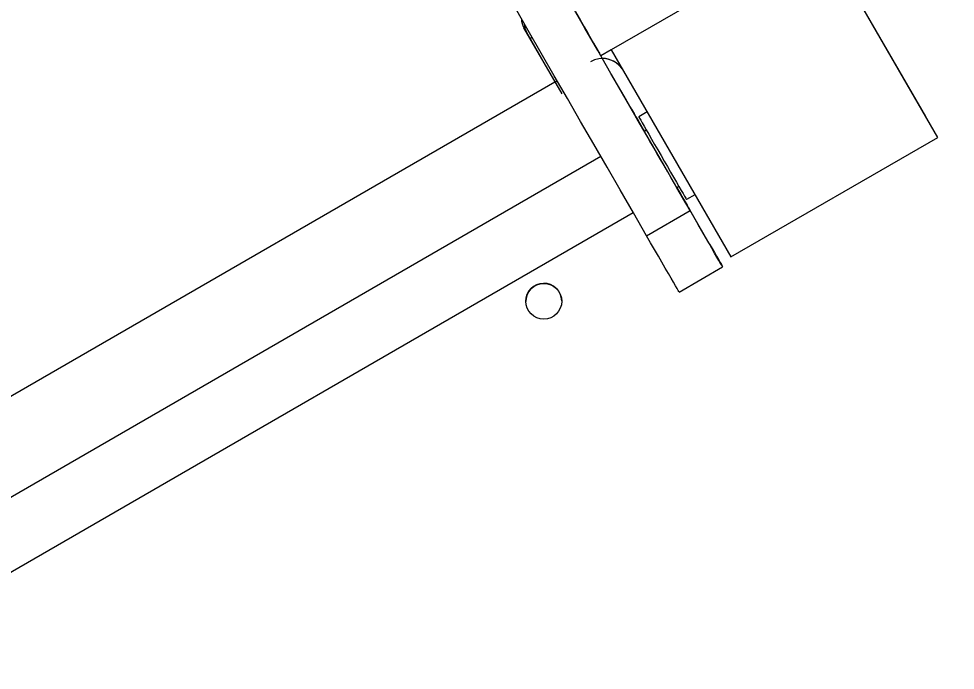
# Model space of a CAD drawing. Header units: millimetres. Extents: x -8083 to 6576, y -6691 to 5601.
# Drawn here: x -2753.5 to -2361.8, y 430.7 to 703.1 of the extents above; entities that cross this region are included whole.
import ezdxf

# ---------------------------------------------------------------- set-up
doc = ezdxf.new("R2010")
doc.units = ezdxf.units.MM
for name, color, linetype in [('DIKOM_ОБЪЕКТ', 7, 'Continuous'), ('DIKOM_РАЗМЕР_ЗОНА', 7, 'Continuous'), ('DIKOM_РАЗМЕР_ОБЪЕКТА', 7, 'Continuous')]:
    doc.layers.add(name, color=color, linetype=linetype)
doc.styles.add('style1', font='arial.ttf', dxfattribs={"width": 0.8})
doc.dimstyles.new('1-50', dxfattribs={"dimtxt": 300, "dimasz": 200, "dimexe": 100, "dimexo": 0, "dimgap": 100, "dimtad": 1, "dimtxsty": 'style1', "dimcen": 200, "dimclrd": 7, "dimclre": 7, "dimclrt": 7, "dimadec": 1, "dimazin": 2, "dimtfac": 1, "dimtmove": 0, "dimatfit": 2, "dimfxl": 0, "dimlwd": 25, "dimlwe": 18, "dimarcsym": 0})

# ---------------------------------------------------------------- blocks, each defined once
blk = doc.blocks.new('*D9')
at = {"layer": 'Defpoints', "color": 0, "transparency": 16777216}
for p in [(-396.43, 3600.54), (-7041.64, -3045.53), (-3854.35, -3045.53)]:
    blk.add_point(p, dxfattribs=at)
at = {"layer": 'DIKOM_РАЗМЕР_ОБЪЕКТА', "color": 7, "lineweight": 18, "transparency": 16777216}
for p, q in [((-396.43, 3600.54), (-7141.64, 3600.54)), ((-3854.35, -3045.53), (-7141.64, -3045.53))]:
    blk.add_line(p, q, dxfattribs=at)
at = {"layer": 'DIKOM_РАЗМЕР_ОБЪЕКТА', "color": 7, "lineweight": 25, "transparency": 16777216}
blk.add_line((-7041.64, 3400.54), (-7041.64, -2845.53), dxfattribs=at)
at = {"layer": 'DIKOM_РАЗМЕР_ОБЪЕКТА', "color": 7, "transparency": 16777216}
for points in [[(-7074.97, 3400.54), (-7008.3, 3400.54), (-7041.64, 3600.54)], [(-7074.97, -2845.53), (-7008.3, -2845.53), (-7041.64, -3045.53)]]:
    blk.add_solid(points, dxfattribs=at)
at = {"layer": 'DIKOM_РАЗМЕР_ОБЪЕКТА', "color": 7, "transparency": 16777216, "insert": (-7294.81, 463.59), "char_height": 300, "attachment_point": 5, "rotation": 90, "style": 'style1'}
blk.add_mtext('6650', dxfattribs=at)
blk = doc.blocks.new('*D12')
at = {"layer": 'Defpoints', "color": 0, "transparency": 16777216}
for p in [(-682.93, 5600.54), (-7632.54, -5169.06), (-3908.34, -5169.06)]:
    blk.add_point(p, dxfattribs=at)
at = {"layer": 'DIKOM_РАЗМЕР_ЗОНА', "color": 7, "lineweight": 18, "transparency": 16777216}
for p, q in [((-682.93, 5600.54), (-7732.54, 5600.54)), ((-3908.34, -5169.06), (-7732.54, -5169.06))]:
    blk.add_line(p, q, dxfattribs=at)
at = {"layer": 'DIKOM_РАЗМЕР_ЗОНА', "color": 7, "lineweight": 25, "transparency": 16777216}
blk.add_line((-7632.54, 5400.54), (-7632.54, -4969.06), dxfattribs=at)
at = {"layer": 'DIKOM_РАЗМЕР_ЗОНА', "color": 7, "transparency": 16777216}
for points in [[(-7665.87, 5400.54), (-7599.2, 5400.54), (-7632.54, 5600.54)], [(-7665.87, -4969.06), (-7599.2, -4969.06), (-7632.54, -5169.06)]]:
    blk.add_solid(points, dxfattribs=at)
at = {"layer": 'DIKOM_РАЗМЕР_ЗОНА', "color": 7, "transparency": 16777216, "insert": (-7885.71, 474.85), "char_height": 300, "attachment_point": 5, "rotation": 90, "style": 'style1'}
blk.add_mtext('10800', dxfattribs=at)

msp = doc.modelspace()

# ---------------------------------------------------------------- linework, layer by layer
at = {"layer": 'DIKOM_ОБЪЕКТ', "color": 7, "linetype": 'Continuous', "lineweight": 15}
for p, q in [((-2419.146, 740.064), (-2505.748, 690.064)), ((-2369.146, 653.462), (-2419.146, 740.064)), ((-2374.147, 662.18), (-2414.147, 731.462)), ((-2526.283, 671.688), (-2542.223, 699.295)), ((-2541.046, 697.259), (-2542.223, 699.295)), ((-2529.133, 676.624), (-2541.046, 697.259)), ((-2538.789, 695.294), (-2539.631, 694.808)), ((-2539.63, 694.806), (-2538.788, 695.292)), ((-2505.75, 690.127), (-2510.082, 687.626)), ((-2505.75, 690.123), (-2510.08, 687.623)), ((-2505.75, 690.127), (-2505.748, 690.064)), ((-2505.75, 690.127), (-2505.75, 690.123)), ((-2505.748, 690.064), (-2455.749, 603.462)), ((-2510.584, 688.495), (-2510.584, 688.497)), ((-2510.583, 688.494), (-2510.582, 688.494)), ((-2491.808, 655.974), (-2505.58, 679.829)), ((-2528.29, 677.108), (-2840.484, 496.863)), ((-2528.292, 677.112), (-2529.133, 676.627)), ((-2528.291, 677.109), (-2529.133, 676.624)), ((-2529.133, 676.624), (-2529.133, 676.627)), ((-2529.133, 676.624), (-2529.133, 676.627)), ((-2497.579, 665.924), (-2497.579, 665.918)), ((-2490.753, 664.091), (-2494.213, 662.094)), ((-2490.75, 664.087), (-2494.213, 662.088)), ((-2494.213, 662.094), (-2494.213, 662.088)), ((-2490.965, 656.461), (-2491.831, 655.961)), ((-2455.749, 603.462), (-2369.146, 653.462)), ((-2510.019, 645.46), (-2822.218, 465.212)), ((-2478.331, 632.578), (-2477.464, 633.078)), ((-2464.579, 608.813), (-2478.308, 632.591)), ((-2470.75, 629.446), (-2474.213, 627.447)), ((-2490.91, 612.364), (-2472.724, 622.864)), ((-2808.718, 441.829), (-2496.518, 622.078)), ((-2472.579, 622.623), (-2472.581, 622.621)), ((-2472.579, 622.617), (-2472.579, 622.623)), ((-2459.125, 599.312), (-2459.126, 599.367)), ((-2477.311, 588.812), (-2459.125, 599.312)), ((-2541.432, 584.784), (-2541.432, 584.784))]:
    msp.add_line(p, q, dxfattribs=at)
at = {"layer": 'DIKOM_ОБЪЕКТ', "color": 7, "linetype": 'Continuous', "lineweight": 15, "flags": 128}
for points in [[(-2490.91, 612.364), (-2496.421, 621.91), (-2501.943, 631.474), (-2507.471, 641.047), (-2512.997, 650.62), (-2518.518, 660.182), (-2524.026, 669.722), (-2529.517, 679.233), (-2534.984, 688.703), (-2540.423, 698.122), (-2545.826, 707.482)], [(-2472.724, 622.864), (-2478.235, 632.41), (-2483.757, 641.974), (-2489.284, 651.547), (-2494.811, 661.12), (-2500.331, 670.682), (-2505.84, 680.222), (-2511.33, 689.733), (-2516.798, 699.203), (-2522.236, 708.622)], [(-2520.647, 705.932), (-2518.756, 702.656), (-2517.049, 699.7), (-2515.533, 697.073), (-2514.212, 694.785), (-2513.091, 692.842), (-2512.173, 691.251), (-2511.461, 690.018), (-2510.958, 689.146), (-2510.665, 688.638), (-2510.584, 688.497)], [(-2529.134, 676.626), (-2529, 676.704), (-2528.303, 677.106)], [(-2497.579, 665.924), (-2497.488, 665.766), (-2497.215, 665.295), (-2496.767, 664.518), (-2496.147, 663.445), (-2495.366, 662.093), (-2494.435, 660.48), (-2493.368, 658.632), (-2492.18, 656.574), (-2491.827, 655.963)], [(-2472.579, 622.617), (-2472.67, 622.775), (-2472.942, 623.246), (-2473.391, 624.023), (-2474.011, 625.096), (-2474.791, 626.448), (-2475.722, 628.061), (-2476.79, 629.909), (-2477.978, 631.967), (-2479.27, 634.205), (-2480.646, 636.588), (-2482.087, 639.084), (-2483.572, 641.656), (-2485.078, 644.266), (-2486.585, 646.876), (-2488.07, 649.447), (-2489.511, 651.943), (-2490.888, 654.328), (-2492.18, 656.565), (-2493.368, 658.623), (-2494.435, 660.472), (-2495.366, 662.085), (-2496.147, 663.438), (-2496.766, 664.511), (-2497.215, 665.289), (-2497.488, 665.76), (-2497.579, 665.918)], [(-2494.213, 662.088), (-2494.12, 661.927), (-2493.842, 661.445), (-2493.385, 660.654), (-2492.757, 659.566), (-2491.97, 658.202), (-2491.038, 656.589), (-2489.979, 654.755), (-2488.814, 652.735), (-2487.561, 650.567), (-2486.247, 648.29), (-2484.895, 645.948), (-2483.53, 643.584), (-2482.178, 641.242), (-2480.864, 638.966), (-2479.612, 636.798), (-2478.446, 634.778), (-2477.387, 632.944), (-2476.455, 631.331), (-2475.669, 629.968), (-2475.041, 628.881), (-2474.584, 628.089), (-2474.306, 627.608), (-2474.213, 627.447)], [(-2478.327, 632.58), (-2477.978, 631.976), (-2476.79, 629.918), (-2475.722, 628.069), (-2474.792, 626.456), (-2474.011, 625.104), (-2473.391, 624.03), (-2472.942, 623.252), (-2472.67, 622.781), (-2472.579, 622.623)], [(-2459.125, 599.312), (-2459.222, 599.479), (-2459.51, 599.98), (-2459.988, 600.807), (-2460.648, 601.949), (-2461.482, 603.393), (-2462.478, 605.119), (-2463.625, 607.106), (-2464.908, 609.327), (-2466.309, 611.754), (-2467.811, 614.355), (-2469.395, 617.098), (-2471.039, 619.947), (-2472.724, 622.864)], [(-2477.311, 588.812), (-2477.408, 588.979), (-2477.697, 589.48), (-2478.174, 590.306), (-2478.834, 591.449), (-2479.668, 592.893), (-2480.665, 594.619), (-2481.812, 596.606), (-2483.094, 598.827), (-2484.496, 601.254), (-2485.998, 603.856), (-2487.581, 606.598), (-2489.226, 609.447), (-2490.91, 612.364)], [(-2464.579, 608.813), (-2463.563, 607.053), (-2462.583, 605.356), (-2461.673, 603.78), (-2460.865, 602.379), (-2460.185, 601.202), (-2459.658, 600.288), (-2459.301, 599.67), (-2459.126, 599.367)]]:
    msp.add_lwpolyline(points, dxfattribs=at)
at = {"layer": 'DIKOM_ОБЪЕКТ', "color": 7, "linetype": 'Continuous', "lineweight": 15}
msp.add_circle((-2533.934, 584.938), 7.5, dxfattribs=at)
for centre, radius, start, end in [((-2535.34, 703.268), 7.947, 181.35877, 209.99253), ((-2534.169, 701.23), 7.941, 181.36271, 210.00456), ((-2509.41, 676.462), 10, 34.27801, 120), ((-2509.41, 676.463), 10, 34.32577, 90.00364), ((-2533.934, 584.938), 7.5, 1.18119, 181.18119)]:
    msp.add_arc(centre, radius, start, end, dxfattribs=at)

# ---------------------------------------------------------------- dimensions: what is measured, and where the dimension line sits
at = {"layer": 'DIKOM_РАЗМЕР_ЗОНА'}
dim = msp.add_linear_dim(base=(-7632.537, -5169.059), p1=(-682.93, 5600.541), p2=(-3908.34, -5169.059), angle=90, text='10800', dimstyle='1-50', dxfattribs=at)
dim.commit()
dim.dimension.update_dxf_attribs({"geometry": '*D12', "text_midpoint": (-7632.537, 474.854), "dimtype": 160})
at = {"layer": 'DIKOM_РАЗМЕР_ОБЪЕКТА'}
dim = msp.add_linear_dim(base=(-7041.635, -3045.53), p1=(-396.429, 3600.541), p2=(-3854.351, -3045.53), angle=90, text='6650', dimstyle='1-50', dxfattribs=at)
dim.commit()
dim.dimension.update_dxf_attribs({"geometry": '*D9', "text_midpoint": (-7041.635, 463.594), "dimtype": 160})

doc.saveas('drawing.dxf')
